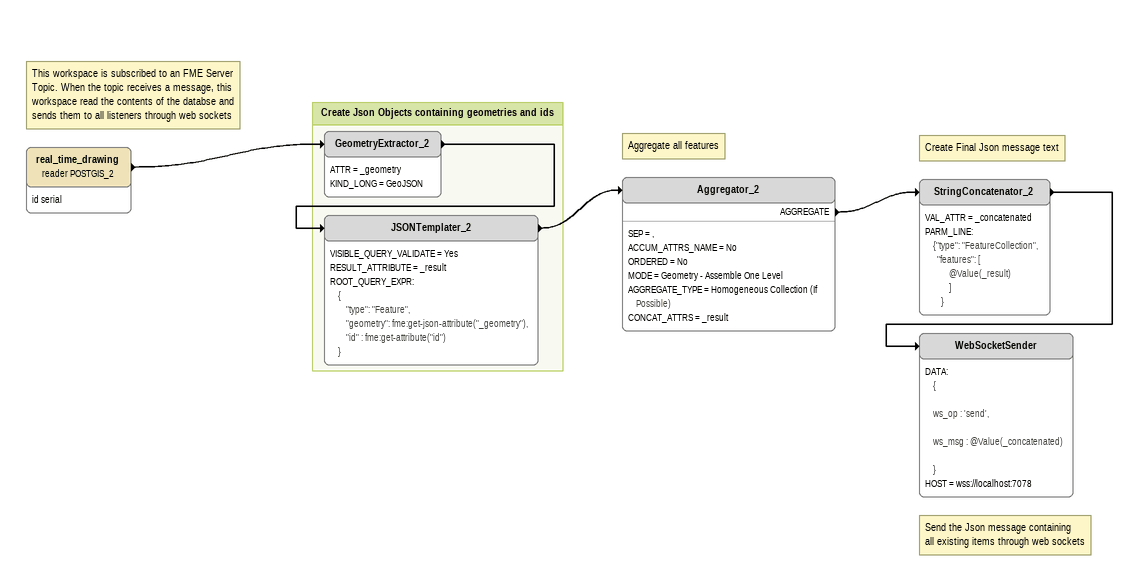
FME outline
Note: This workspace is subscribed to an FME Server Topic. When the topic receives a message, this workspace read the contents of the databse and sends them to all listeners through web sockets
real_time_drawing (reader POSTGIS_2)
    attributes: id serial
    -> GeometryExtractor_2
Note: Aggregate all features
Aggregator_2
    SEP = ,
    ACCUM_ATTRS_NAME = No
    ORDERED = No
    MODE = Geometry - Assemble One Level
    AGGREGATE_TYPE = Homogeneous Collection (If Possible)
    CONCAT_ATTRS = _result
    AGGREGATE -> StringConcatenator_2
Note: Create Final Json message text
StringConcatenator_2
    VAL_ATTR = _concatenated
    PARM_LINE:
      {"type": "FeatureCollection",
        "features": [
              @Value(_result)
              ]
          }
    -> WebSocketSender
Note: Send the Json message containing / all existing items through web sockets
WebSocketSender
    DATA:
      {

      ws_op : 'send',

      ws_msg : @Value(_concatenated)

      }
    HOST = wss://localhost:7078

Bookmark: Create Json Objects containing geometries and ids
GeometryExtractor_2
    ATTR = _geometry
    KIND_LONG = GeoJSON
    -> JSONTemplater_2
JSONTemplater_2
    VISIBLE_QUERY_VALIDATE = Yes
    RESULT_ATTRIBUTE = _result
    ROOT_QUERY_EXPR:
      {
          "type": "Feature",
          "geometry": fme:get-json-attribute("_geometry"),
          "id" : fme:get-attribute("id")
      }
    -> Aggregator_2
